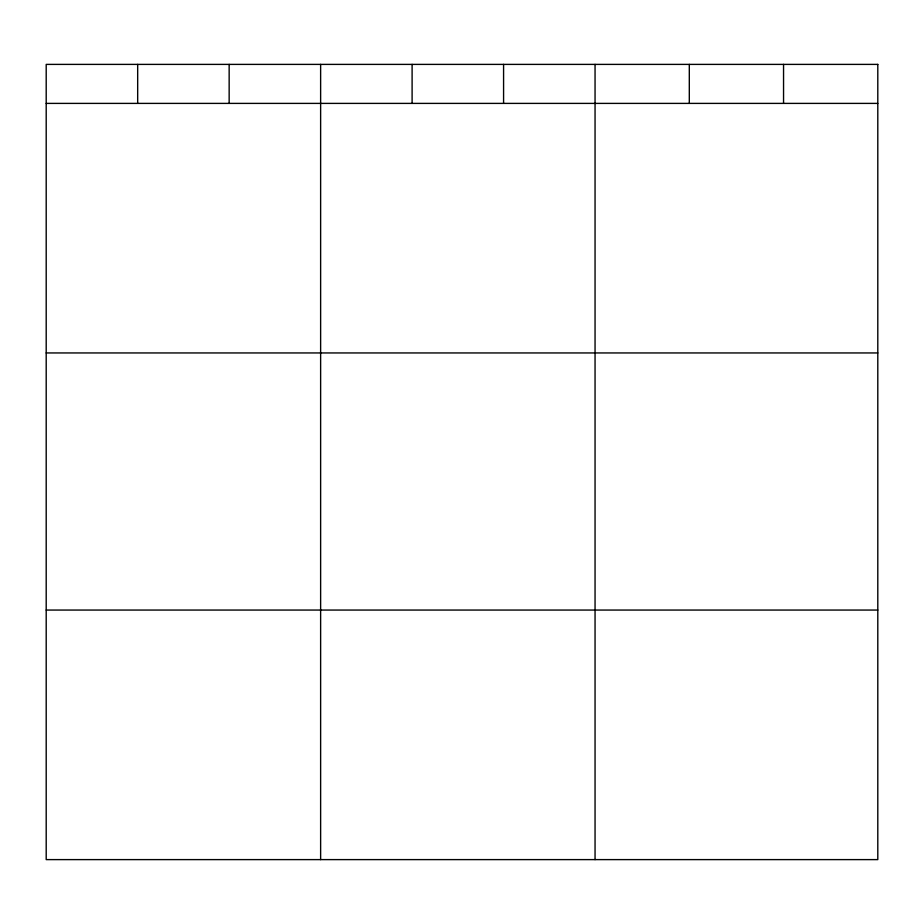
<?xml version="1.0" encoding="UTF-8"?>
<svg xmlns="http://www.w3.org/2000/svg" width="924" height="924" viewBox="0 0 924 924"><rect width="100%" height="100%" fill="white"/><g stroke="black" fill="none" stroke-linecap="round" stroke-linejoin="round"><path stroke-width="1.39" d="M46.2 103.396L877.8 103.396M46.2 352.945L877.8 352.945M46.2 610.059L877.8 610.059M783.552 64.391L783.552 103.396M689.304 64.391L689.304 103.396M595.056 64.391L595.056 859.609M503.58 64.391L503.58 103.396M412.104 64.391L412.104 103.396M320.628 64.391L320.628 859.609M229.152 64.391L229.152 103.396M137.676 64.391L137.676 103.396M877.8 64.391L46.2 64.391L46.2 859.609L877.8 859.609L877.8 64.391"/></g></svg>
